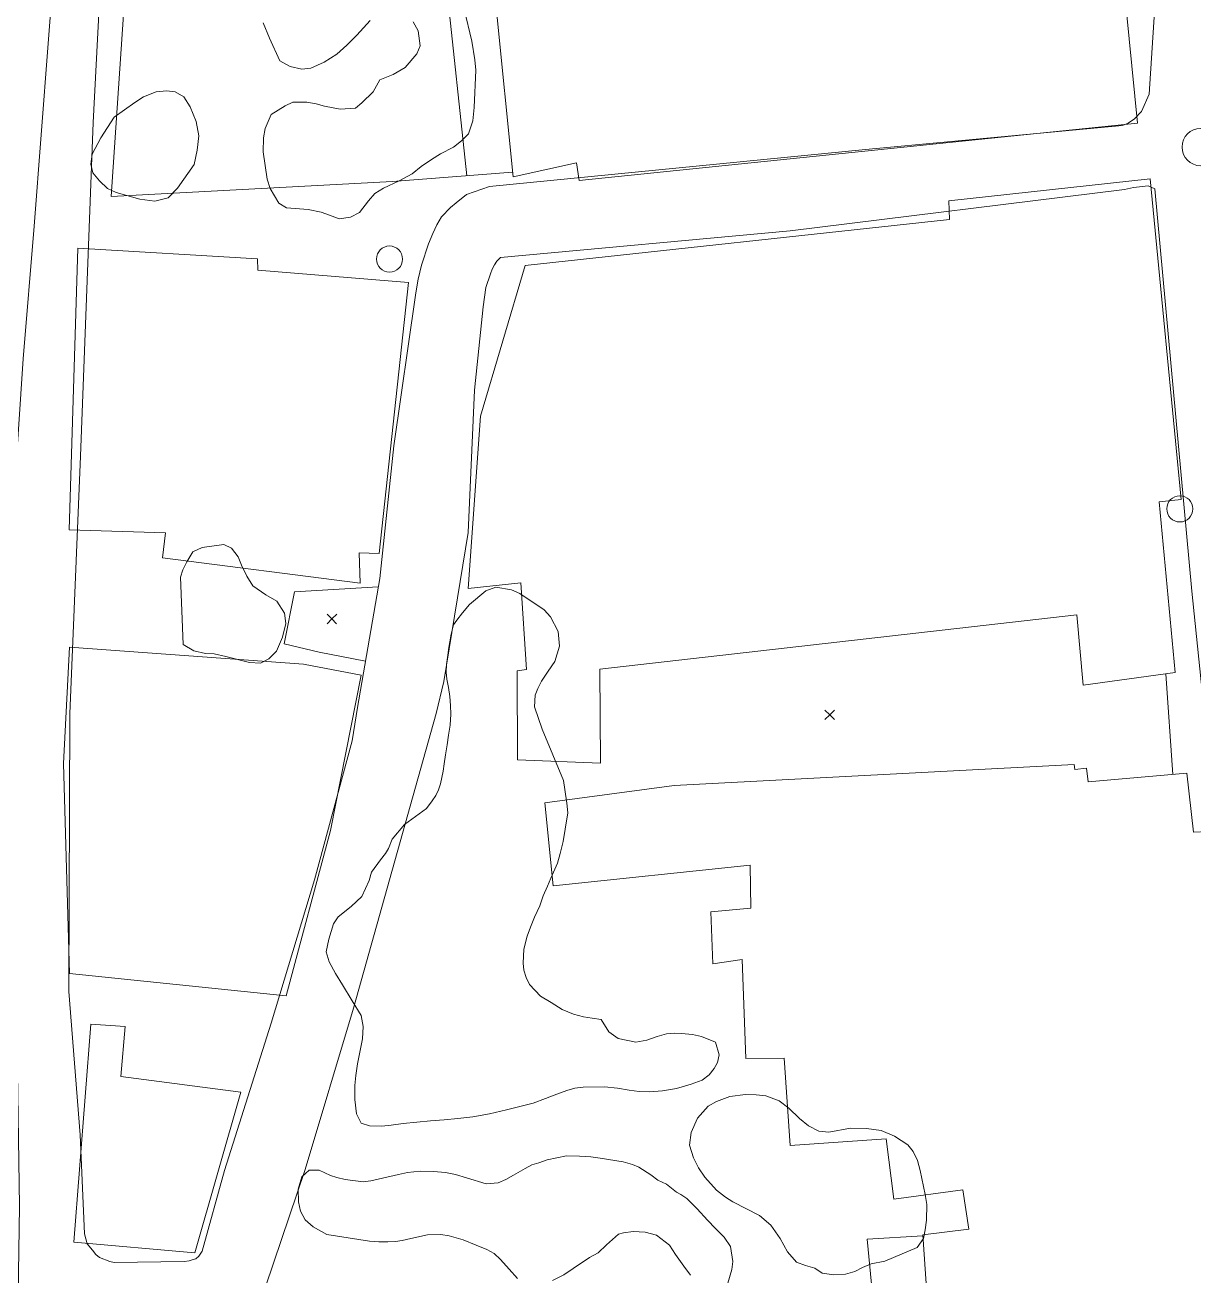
# Model space of a CAD drawing. Header units: metres. Extents: x 4652992 to 4879070, y 2074171 to 2309877.
# Drawn here: x 4654146.3 to 4654215.2, y 2308172.4 to 2308246.1 of the extents above; entities that cross this region are included whole.
import ezdxf

# ---------------------------------------------------------------- set-up
doc = ezdxf.new("R2010")
doc.units = ezdxf.units.M
doc.header["$MEASUREMENT"] = 0
for name, color, linetype, lineweight in [('Level 18', 5, 'Continuous', 0), ('Level 30', 5, 'Continuous', 0), ('Level 35', 4, 'Continuous', 0), ('Level 38', 3, 'Continuous', 0), ('Level 40', 1, 'Continuous', 0), ('Level 45', 9, 'Continuous', 0), ('Level 61', 4, 'Continuous', 0), ('Level 62', 4, 'Continuous', 0), ('Level 63', 3, 'Continuous', 0)]:
    doc.layers.add(name, color=color, linetype=linetype, lineweight=lineweight)

# ---------------------------------------------------------------- blocks, each defined once
blk = doc.blocks.new('AL_1')
at = {"layer": 'Level 45'}
blk.add_circle((0.000021, 0.000013, 0.00003), 1.100002, dxfattribs=at)
blk = doc.blocks.new('POSTE_1')
at = {"layer": 'Level 61'}
blk.add_circle((-0.000047, -0.000019, -0.000024), 0.770001, dxfattribs=at)
blk = doc.blocks.new('COTA_8')
at = {"layer": 'Level 63', "ltscale": 0.2}
for p, q in [((-0.000045, 0.000125, -0.000135), (-1.419567, -1.408332, -0.000135)), ((-1.408502, 1.419647, -0.000135), (-0.000045, 0.000125, -0.000135)), ((1.419477, 1.408582, -0.000135), (-0.000045, 0.000125, -0.000135)), ((-0.000045, 0.000125, -0.000135), (1.408412, -1.419397, -0.000135))]:
    blk.add_line(p, q, dxfattribs=at)
blk = doc.blocks.new('COTA_3')
at = {"layer": 'Level 63', "ltscale": 0.2}
for p, q in [((-1.408562, 1.419507, 0.00004), (-0.000105, -0.000015, 0.00004)), ((1.419417, 1.408442, 0.00004), (-0.000105, -0.000015, 0.00004)), ((-0.000105, -0.000015, 0.00004), (-1.419627, -1.408472, 0.00004)), ((-0.000105, -0.000015, 0.00004), (1.408352, -1.419537, 0.00004))]:
    blk.add_line(p, q, dxfattribs=at)

msp = doc.modelspace()

# ---------------------------------------------------------------- linework, layer by layer
at = {"layer": 'Level 18', "color": 30}
msp.add_line((4654150.703829, 2308247.176907, 1342.402974), (4654150.354172, 2308240.376026, 1342.20482), dxfattribs=at)
for points in [[(4654118.954749, 2308310.531441, 1332.059809), (4654125.247782, 2308307.050186, 1333.818579), (4654129.681727, 2308304.913751, 1335.216654), (4654130.369813, 2308304.668171, 1335.506654), (4654131.545005, 2308304.574257, 1336.040691), (4654136.297368, 2308304.40455, 1337.761036), (4654142.09392, 2308304.183866, 1339.439232), (4654146.622074, 2308303.839156, 1340.723207), (4654148.653117, 2308303.548342, 1341.353207), (4654152.066365, 2308302.795894, 1341.843207), (4654152.303053, 2308302.661151, 1341.793207), (4654152.426491, 2308302.542652, 1341.793207), (4654152.453088, 2308302.444628, 1341.793207), (4654152.513637, 2308302.208525, 1341.793207), (4654151.819725, 2308294.439576, 1342.143207), (4654151.125073, 2308284.499366, 1342.773207), (4654150.124685, 2308273.253187, 1343.123207), (4654149.161083, 2308261.806729, 1342.783207), (4654148.105255, 2308250.44137, 1342.463207), (4654146.86645, 2308234.263661, 1341.953207)], [(4654212.605762, 2308242.042599, 1355.094882), (4654212.914548, 2308246.903281, 1354.754882)], [(4654212.605762, 2308242.042599, 1355.094882), (4654212.147417, 2308241.034362, 1355.284882), (4654211.723726, 2308240.604069, 1355.254882), (4654211.369157, 2308240.336866, 1355.224882), (4654211.018182, 2308240.207475, 1355.144882), (4654195.870512, 2308238.795535, 1353.684882), (4654173.709062, 2308236.610963, 1350.664882), (4654172.364802, 2308236.127559, 1350.454882), (4654171.756082, 2308235.642189, 1350.344882), (4654171.408819, 2308235.373515, 1350.274882), (4654170.883731, 2308234.809723, 1350.224882), (4654170.612034, 2308234.34111, 1350.154882), (4654170.3785, 2308233.834022, 1350.084882), (4654170.111931, 2308233.233537, 1350.024882), (4654169.695899, 2308231.97049, 1349.944882), (4654169.515256, 2308231.144889, 1349.874882), (4654169.390761, 2308230.454207, 1349.754882), (4654169.349882, 2308230.200766, 1349.574882), (4654168.066618, 2308221.308301, 1348.264882), (4654167.241262, 2308213.501126, 1347.044882), (4654165.937569, 2308205.89038, 1345.994882), (4654165.615981, 2308203.93102, 1345.474882), (4654163.400677, 2308195.718914, 1344.094882), (4654160.839307, 2308187.28407, 1342.584882), (4654158.083866, 2308178.588168, 1340.894882), (4654156.777245, 2308173.836407, 1340.174882), (4654156.584723, 2308173.549156, 1339.994882), (4654156.407239, 2308173.383001, 1339.964882), (4654156.187236, 2308173.31843, 1339.944882), (4654156.015966, 2308173.267378, 1339.904882), (4654155.723162, 2308173.225131, 1339.854882), (4654151.591807, 2308173.159772, 1338.914882), (4654151.340915, 2308173.217729, 1338.854882), (4654150.732637, 2308173.463542, 1338.824882), (4654150.517642, 2308173.630663, 1338.764882), (4654150.30465, 2308173.890461, 1338.744882), (4654149.9986, 2308174.269714, 1338.704882), (4654149.841353, 2308174.867399, 1338.664882), (4654149.582688, 2308180.699759, 1338.880141), (4654148.913243, 2308189.148642, 1339.260141), (4654148.971021, 2308205.512564, 1340.063566), (4654149.602106, 2308220.71587, 1341.11592), (4654150.354172, 2308240.376026, 1342.20482)], [(4654171.015474, 2308207.42051, 1346.416456), (4654172.46127, 2308216.200941, 1347.679691), (4654172.836186, 2308224.593098, 1348.98954), (4654173.345897, 2308229.505239, 1350.257281), (4654173.496843, 2308230.645602, 1350.377281), (4654173.770456, 2308231.449198, 1350.437281), (4654173.868499, 2308231.726097, 1350.437281), (4654174.011246, 2308231.994033, 1350.437281), (4654174.142763, 2308232.201786, 1350.437281), (4654174.369301, 2308232.421701, 1350.457281), (4654191.441156, 2308233.982796, 1352.943548), (4654211.151973, 2308236.428634, 1355.214879), (4654211.668113, 2308236.54365, 1355.214879), (4654212.535401, 2308236.635075, 1355.394879), (4654212.938596, 2308236.476179, 1355.434879), (4654215.117251, 2308212.75174, 1356.574879), (4654220.114336, 2308164.096012, 1358.194879), (4654220.020485, 2308163.765445, 1358.174879), (4654219.75809, 2308163.575013, 1358.134879), (4654219.567357, 2308163.522119, 1358.094879), (4654197.095985, 2308161.131766, 1353.874879)], [(4654146.86694, 2308234.270055, 1341.91), (4654146.218154, 2308226.439216, 1341.28), (4654145.700526, 2308218.445938, 1341.045), (4654145.182073, 2308205.904582, 1340.115), (4654145.516068, 2308196.449108, 1339.525), (4654145.855669, 2308187.023752, 1338.945), (4654146.004177, 2308176.488598, 1338.415), (4654145.831143, 2308164.682384, 1337.755), (4654146.176151, 2308158.731685, 1337.485), (4654146.25748, 2308158.504467, 1337.465), (4654150.16238, 2308153.166799, 1337.145), (4654150.584825, 2308152.738308, 1337.055), (4654151.200623, 2308152.559989, 1337.005), (4654152.524835, 2308152.161323, 1336.855), (4654152.649085, 2308152.0817, 1336.755), (4654158.256617, 2308143.231038, 1334.425), (4654166.415421, 2308132.313791, 1331.495), (4654173.872918, 2308122.568364, 1328.635), (4654179.963248, 2308114.526798, 1326.315), (4654183.608152, 2308109.577192, 1325.075), (4654190.501952, 2308101.452406, 1323.005), (4654192.884476, 2308098.271537, 1322.095)], [(4654196.605306, 2308097.908911, 1322.067716), (4654193.875765, 2308102.041035, 1322.880392), (4654188.430667, 2308109.178461, 1324.781597), (4654182.34652, 2308117.263973, 1326.685258), (4654177.753111, 2308123.588468, 1328.570856), (4654172.709438, 2308130.221743, 1330.297282), (4654166.589372, 2308138.713972, 1332.566669), (4654161.236331, 2308146.284898, 1334.922023), (4654157.24233, 2308153.504584, 1336.846456), (4654156.728686, 2308154.750902, 1336.946456), (4654156.269951, 2308157.689328, 1337.486456), (4654156.309582, 2308158.023402, 1337.556456), (4654159.587236, 2308169.004083, 1339.736456), (4654162.846048, 2308178.651649, 1341.416456), (4654165.699108, 2308188.154874, 1343.296456), (4654170.569659, 2308205.541835, 1346.276456), (4654171.015474, 2308207.42051, 1346.416456)]]:
    msp.add_polyline3d(points, dxfattribs=at)
at = {"layer": 'Level 30', "color": 1}
for points in [[(4654210.127158, 2308258.467553, 1362.07), (4654211.916371, 2308240.336495, 1361.86)], [(4654211.916371, 2308240.336495, 1361.86), (4654178.997158, 2308236.954272, 1358.72), (4654178.840412, 2308238.009484, 1358.78), (4654175.101058, 2308237.167382, 1353.79), (4654174.108503, 2308247.161404, 1353.76)], [(4654214.126899, 2308207.954285, 1359.34), (4654208.7011, 2308207.207213, 1359.35), (4654208.324864, 2308211.352714, 1359.28), (4654180.217038, 2308208.14817, 1357.44), (4654180.249221, 2308202.598759, 1357.26), (4654175.359162, 2308202.807047, 1356.37), (4654175.337368, 2308208.058239, 1356.77), (4654175.89263, 2308208.136472, 1356.86), (4654175.564264, 2308213.236673, 1361.64), (4654172.460006, 2308212.896232, 1361.79), (4654173.186226, 2308223.069264, 1363.89), (4654175.812219, 2308231.956914, 1363.96), (4654200.831121, 2308234.666074, 1364.4), (4654200.791623, 2308235.752228, 1361.52), (4654212.664821, 2308237.056242, 1361.36), (4654214.482037, 2308218.148744, 1361.16), (4654213.186673, 2308218.006648, 1360.46), (4654214.126899, 2308207.954285, 1359.34)], [(4654166.097259, 2308213.21808, 1348.75), (4654154.438623, 2308214.715138, 1347.25), (4654154.606466, 2308216.183422, 1350.03), (4654148.941156, 2308216.3727, 1350.07), (4654149.440876, 2308232.963615, 1350.41), (4654160.035062, 2308232.345356, 1351.33), (4654160.047991, 2308231.67699, 1351.41), (4654168.929087, 2308230.937061, 1351.63), (4654167.208064, 2308214.962153, 1350.73), (4654166.034093, 2308215.011292, 1350.99), (4654166.097259, 2308213.21808, 1348.75)], [(4654161.718024, 2308188.887767, 1351.43), (4654148.964711, 2308190.20133, 1351.41), (4654148.598231, 2308202.583838, 1350.39), (4654148.948815, 2308209.450164, 1347.57), (4654162.742347, 2308208.439376, 1349.89), (4654166.157078, 2308207.802462, 1348.85), (4654164.331953, 2308198.645525, 1351.09), (4654161.718024, 2308188.887767, 1351.43)], [(4654199.737784, 2308167.891887, 1360.63), (4654199.2619, 2308174.793934, 1360.71), (4654201.959814, 2308175.133225, 1359.19), (4654201.614037, 2308177.456322, 1359.03), (4654197.541586, 2308176.911181, 1357.1), (4654197.09563, 2308180.463924, 1360.26), (4654191.433862, 2308180.07145, 1359.71), (4654191.076102, 2308185.214346, 1359.67), (4654188.827941, 2308185.198297, 1359.67), (4654188.601813, 2308191.028601, 1358.56), (4654186.884617, 2308190.78612, 1355.22), (4654186.769145, 2308193.844502, 1355.2), (4654189.113571, 2308194.051658, 1359.33), (4654189.076284, 2308196.58351, 1359.23), (4654177.475911, 2308195.365595, 1357.6), (4654176.969084, 2308200.275356, 1357.19), (4654184.600818, 2308201.295501, 1358.81), (4654208.168409, 2308202.53098, 1359.45), (4654208.224895, 2308202.241696, 1359.49), (4654208.903029, 2308202.316396, 1359.44), (4654209.000397, 2308201.500531, 1359.49), (4654214.826364, 2308202.010418, 1359.57), (4654215.207157, 2308198.545842, 1361.28), (4654216.049128, 2308198.580252, 1361.02)], [(4654156.340878, 2308173.73743, 1343.43), (4654149.207735, 2308174.375286, 1343.89), (4654150.204854, 2308187.228102, 1341.39), (4654152.236998, 2308187.08464, 1341.51), (4654151.990173, 2308184.130288, 1344.39), (4654159.055324, 2308183.211858, 1343.61), (4654156.340878, 2308173.73743, 1343.43)]]:
    msp.add_polyline3d(points, dxfattribs=at)
at = {"layer": 'Level 35'}
msp.add_polyline3d([(4654175.07381, 2308237.441739, 1353.789176), (4654167.992324, 2308236.896902, 1351.559176), (4654151.409658, 2308236.024863, 1345.359176), (4654152.67577, 2308254.577543, 1347.239176), (4654154.690649, 2308254.651364, 1347.209176)], dxfattribs=at)
at = {"layer": 'Level 38'}
msp.add_line((4654213.991825, 2308201.93738, 1359.55854), (4654213.572559, 2308207.877959, 1359.341022), dxfattribs=at)
at = {"layer": 'Level 40', "color": 3}
for points in [[(4654172.229129, 2308247.059983, 1354.110038), (4654172.671311, 2308245.181953, 1354.130038), (4654172.856673, 2308244.068942, 1354.130038), (4654172.902196, 2308243.469423, 1354.110038), (4654172.817188, 2308241.263721, 1354.050038), (4654172.732858, 2308240.47977, 1353.970038), (4654172.469212, 2308239.718446, 1353.910038), (4654172.062365, 2308239.30493, 1353.850038), (4654171.585021, 2308238.921383, 1353.790038), (4654170.83126, 2308238.535528, 1353.670038), (4654170.286397, 2308238.19645, 1353.590038), (4654169.694279, 2308237.776562, 1353.510038), (4654169.163918, 2308237.358798, 1353.410038), (4654168.389508, 2308236.947037, 1353.310038), (4654167.456239, 2308236.508218, 1353.230038), (4654166.961416, 2308236.188857, 1353.190038), (4654166.583958, 2308235.769153, 1353.090038), (4654166.044088, 2308235.081114, 1352.870038), (4654165.511134, 2308234.800034, 1352.810038), (4654164.861007, 2308234.69489, 1352.850038), (4654164.279361, 2308234.923238, 1352.870038), (4654163.794624, 2308235.10093, 1352.810038), (4654163.027515, 2308235.247314, 1352.810038), (4654161.745702, 2308235.3508, 1352.810038), (4654161.296502, 2308235.626895, 1352.790038), (4654160.784107, 2308236.491104, 1352.690038), (4654160.60316, 2308237.028377, 1352.670038), (4654160.369106, 2308238.650815, 1352.490038), (4654160.385917, 2308239.479235, 1352.490038), (4654160.484365, 2308240.033315, 1352.430038), (4654160.836372, 2308240.851668, 1352.390038), (4654161.661014, 2308241.358738, 1352.370038), (4654162.120301, 2308241.579695, 1352.370038), (4654162.949551, 2308241.586619, 1352.370038), (4654163.49326, 2308241.472144, 1352.370038), (4654163.98693, 2308241.337952, 1352.390038), (4654164.918659, 2308241.172034, 1352.550038), (4654165.818599, 2308241.224581, 1352.650038), (4654166.189909, 2308241.539694, 1352.810038), (4654166.859055, 2308242.185389, 1352.870038), (4654167.249, 2308242.889868, 1353.010038), (4654168.034935, 2308243.208442, 1353.250038), (4654168.747589, 2308243.618079, 1353.290038), (4654169.434792, 2308244.426363, 1353.330038), (4654169.624194, 2308244.900788, 1353.330038), (4654169.500012, 2308245.789146, 1353.250038), (4654169.210247, 2308246.319077, 1353.210038)], [(4654160.747836, 2308245.347762, 1351.950038), (4654160.367887, 2308246.259717, 1351.870038)], [(4654166.681581, 2308246.397678, 1352.810038), (4654165.891322, 2308245.535458, 1352.530038), (4654165.307559, 2308244.932293, 1352.410038), (4654164.723989, 2308244.404719, 1352.310038), (4654163.967059, 2308243.928772, 1352.250038), (4654163.189863, 2308243.578104, 1352.190038), (4654162.642792, 2308243.526895, 1352.130038), (4654161.969807, 2308243.683715, 1352.070038), (4654161.361941, 2308244.008343, 1352.030038), (4654160.747836, 2308245.347762, 1351.950038)], [(4654155.314742, 2308236.508158, 1348.270038), (4654154.769302, 2308235.942304, 1348.210038), (4654153.992491, 2308235.74282, 1348.070038), (4654153.110609, 2308235.852863, 1347.930038), (4654151.706052, 2308236.25447, 1347.710038), (4654151.200857, 2308236.481849, 1347.590038), (4654150.72563, 2308236.929815, 1347.530038), (4654150.332808, 2308237.405812, 1347.410038), (4654150.207664, 2308237.916209, 1347.330038), (4654150.297372, 2308238.502383, 1347.330038), (4654150.802667, 2308239.469979, 1347.330038), (4654151.590911, 2308240.69566, 1347.330038), (4654152.810491, 2308241.558248, 1347.430038), (4654153.322987, 2308241.889014, 1347.510038), (4654154.058883, 2308242.187871, 1347.630038), (4654154.682406, 2308242.23811, 1347.790038), (4654155.176268, 2308242.17951, 1347.970038), (4654155.698942, 2308241.887945, 1348.230038), (4654156.070921, 2308241.310452, 1348.470038), (4654156.412741, 2308240.436777, 1348.570038), (4654156.575246, 2308239.58573, 1348.570038), (4654156.479005, 2308238.74378, 1348.570038), (4654156.306314, 2308237.902801, 1348.570038), (4654155.314742, 2308236.508158, 1348.270038)], [(4654155.49686, 2308213.57231, 1348.548935), (4654155.639061, 2308214.006372, 1349.028935), (4654155.865907, 2308214.485124, 1349.068935), (4654156.232632, 2308215.05916, 1349.068935), (4654156.784614, 2308215.318447, 1349.308935), (4654158.053575, 2308215.495498, 1349.448935), (4654158.501914, 2308215.282143, 1349.368935), (4654158.894666, 2308214.771542, 1349.308935), (4654159.093469, 2308214.284452, 1349.268935), (4654159.414311, 2308213.634083, 1349.268935), (4654159.766536, 2308213.069937, 1348.988935), (4654160.520556, 2308212.53308, 1348.908935), (4654161.181947, 2308212.153599, 1348.808935), (4654161.62958, 2308211.44694, 1348.808935), (4654161.715136, 2308210.843799, 1348.828935), (4654161.518157, 2308210.035229, 1348.868935), (4654161.165785, 2308209.211589, 1348.908935), (4654160.715578, 2308208.762251, 1348.928935), (4654160.207712, 2308208.494109, 1348.948935), (4654159.561482, 2308208.546724, 1348.948935), (4654158.178363, 2308208.901453, 1348.808935), (4654157.489987, 2308209.055049, 1348.688935), (4654156.976106, 2308209.081097, 1348.508935), (4654156.284951, 2308209.219831, 1348.288935), (4654155.652971, 2308209.593409, 1348.328935), (4654155.49686, 2308213.57231, 1348.548935)], [(4654165.621649, 2308188.603803, 1352.708935), (4654165.05453, 2308189.545572, 1352.348935), (4654164.64178, 2308190.200439, 1352.148935), (4654164.266096, 2308190.893058, 1352.068935), (4654164.080732, 2308191.48733, 1351.988935), (4654164.23616, 2308192.224168, 1352.028935), (4654164.513847, 2308193.132278, 1352.028935), (4654164.800962, 2308193.541582, 1352.048935), (4654165.560539, 2308194.157432, 1352.228935), (4654166.193977, 2308194.73831, 1352.428935), (4654166.614952, 2308195.693016, 1352.608935), (4654166.766519, 2308196.174639, 1352.688935), (4654167.281003, 2308196.914863, 1352.968935), (4654167.574206, 2308197.277773, 1353.228935), (4654167.764509, 2308197.570941, 1353.668935), (4654167.973057, 2308198.116444, 1353.708935), (4654168.693341, 2308198.996151, 1353.848935), (4654169.993422, 2308199.940444, 1354.168935), (4654170.331987, 2308200.384619, 1354.628935), (4654170.542206, 2308200.703915, 1355.128935), (4654170.70927, 2308201.031853, 1355.708935), (4654170.821563, 2308201.385819, 1356.268935), (4654170.979756, 2308202.137161, 1355.648935), (4654171.048339, 2308202.57517, 1355.148935), (4654171.116364, 2308203.088582, 1354.908935), (4654171.215368, 2308203.686139, 1355.188935), (4654171.294456, 2308204.257567, 1355.688935), (4654171.393459, 2308204.855124, 1356.628935), (4654171.426071, 2308205.496092, 1357.488935), (4654171.405025, 2308206.012284, 1357.668935), (4654171.383978, 2308206.528475, 1357.668935), (4654171.291009, 2308207.05907, 1357.668935), (4654171.206893, 2308207.557775, 1357.728935), (4654171.166487, 2308207.972436, 1358.268935), (4654171.177531, 2308208.421968, 1359.128935), (4654171.251088, 2308208.964388, 1360.328935), (4654171.322436, 2308209.416902, 1360.568935), (4654171.460157, 2308210.217519, 1360.568935), (4654171.594018, 2308210.762921, 1361.208935), (4654171.781555, 2308211.041585, 1361.648935), (4654172.117354, 2308211.471255, 1361.828935), (4654172.538904, 2308211.959043, 1361.948935), (4654173.500959, 2308212.775275, 1362.048935), (4654174.094027, 2308212.987784, 1362.048935), (4654175.003015, 2308212.820806, 1361.988935), (4654175.501498, 2308212.615572, 1361.968935), (4654176.930572, 2308211.651767, 1361.948935), (4654177.315649, 2308211.243372, 1361.908935), (4654177.761603, 2308210.371041, 1361.868935), (4654177.836884, 2308209.51271, 1361.728935), (4654177.573581, 2308208.60172, 1361.588935), (4654177.166972, 2308208.035649, 1361.408935), (4654176.769217, 2308207.437688, 1361.088935), (4654176.568409, 2308207.0111, 1360.748935), (4654176.404666, 2308206.622264, 1360.108935), (4654176.375376, 2308205.920398, 1359.968935), (4654176.827436, 2308204.610159, 1359.988935), (4654178.07348, 2308201.589928, 1359.628935), (4654178.163684, 2308201.044829, 1359.508935), (4654178.264411, 2308200.241634, 1359.388935), (4654178.337465, 2308199.684912, 1359.208935), (4654178.180941, 2308198.707363, 1359.168935), (4654178.057048, 2308197.979268, 1359.048935), (4654177.878382, 2308197.277199, 1358.908935), (4654177.724606, 2308196.70567, 1358.728935), (4654177.331843, 2308195.820605, 1358.648935), (4654177.137122, 2308195.347624, 1358.648935), (4654176.879889, 2308194.781755, 1358.448935), (4654176.677429, 2308194.189858, 1357.968935), (4654176.372068, 2308193.52822, 1357.548935), (4654176.123689, 2308192.930462, 1357.028935), (4654175.935056, 2308192.411087, 1356.428935), (4654175.742562, 2308191.636497, 1356.208935), (4654175.691148, 2308190.818597, 1356.128935), (4654175.731554, 2308190.403936, 1355.608935), (4654175.872651, 2308189.96911, 1355.088935), (4654176.062433, 2308189.55465, 1354.568935), (4654176.72525, 2308188.87982, 1354.348935), (4654177.339922, 2308188.500737, 1354.348935), (4654177.992216, 2308188.084002, 1354.388935), (4654178.655016, 2308187.800687, 1354.148935), (4654179.253633, 2308187.650691, 1353.968935), (4654179.759855, 2308187.564372, 1353.888935), (4654180.300378, 2308187.5013, 1353.828935), (4654180.756838, 2308186.762388, 1354.128935), (4654181.296822, 2308186.383204, 1354.288935), (4654182.329739, 2308186.161291, 1354.468935), (4654182.992521, 2308186.269491, 1354.548935), (4654183.602739, 2308186.493625, 1354.748935), (4654184.155976, 2308186.653878, 1355.128935), (4654184.612401, 2308186.697997, 1355.628935), (4654185.040613, 2308186.672475, 1355.988935), (4654185.684593, 2308186.603743, 1356.088935), (4654186.202434, 2308186.500038, 1356.128935), (4654187.035082, 2308186.167651, 1356.128935), (4654187.250328, 2308185.416813, 1356.128935), (4654187.16183, 2308184.952676, 1355.888935), (4654186.960465, 2308184.601491, 1355.408935), (4654186.664497, 2308184.224076, 1355.028935), (4654186.247365, 2308183.916101, 1354.608935), (4654185.605612, 2308183.683224, 1354.188935), (4654184.73703, 2308183.435541, 1353.888935), (4654183.919341, 2308183.298131, 1353.708935), (4654183.129864, 2308183.230361, 1353.688935), (4654182.535126, 2308183.244058, 1353.688935), (4654181.937065, 2308183.318652, 1353.688935), (4654181.258229, 2308183.439539, 1353.628935), (4654180.496408, 2308183.516813, 1353.348935), (4654179.238331, 2308183.497712, 1352.988935), (4654178.735988, 2308183.447731, 1352.768935), (4654178.274589, 2308183.299201, 1352.368935), (4654177.684286, 2308183.101196, 1352.108935), (4654177.005468, 2308182.830568, 1352.028935), (4654176.283496, 2308182.568582, 1352.028935), (4654175.575352, 2308182.379118, 1352.028935), (4654174.7123, 2308182.160443, 1351.928935), (4654173.711492, 2308181.924182, 1351.568935), (4654172.724512, 2308181.760441, 1351.288935), (4654171.85205, 2308181.649058, 1350.988935), (4654171.048189, 2308181.584169, 1350.648935), (4654170.244328, 2308181.51928, 1350.388935), (4654168.631075, 2308181.360494, 1350.368935), (4654167.910755, 2308181.263816, 1350.288935), (4654167.362493, 2308181.207973, 1349.848935), (4654166.635528, 2308181.233092, 1349.608935), (4654166.140368, 2308181.377428, 1349.588935), (4654165.874785, 2308181.942591, 1349.728935), (4654165.779589, 2308182.774794, 1349.808935), (4654165.773466, 2308183.604217, 1349.948935), (4654165.82655, 2308184.195911, 1350.008935), (4654165.927763, 2308184.883374, 1350.108935), (4654166.221469, 2308186.345427, 1350.388935), (4654166.27344, 2308187.087926, 1350.568935), (4654166.142291, 2308187.731573, 1350.768935), (4654165.621649, 2308188.603803, 1352.708935)], [(4654197.00956, 2308173.237939, 1361.728935), (4654196.217875, 2308173.080263, 1361.488935), (4654195.70226, 2308172.882358, 1361.448935), (4654195.253037, 2308172.641042, 1361.428935), (4654194.6998, 2308172.480788, 1361.208935), (4654194.019311, 2308172.436367, 1360.948935), (4654193.323325, 2308172.54563, 1360.488935), (4654192.884589, 2308172.829248, 1360.448935), (4654192.334657, 2308172.999611, 1360.448935), (4654191.819024, 2308173.193222, 1360.288935), (4654191.27737, 2308173.798613, 1360.208935), (4654190.846357, 2308174.592661, 1360.148935), (4654190.291971, 2308175.366241, 1360.088935), (4654189.624179, 2308175.93666, 1360.068935), (4654188.061227, 2308176.746578, 1360.088935), (4654187.63411, 2308177.012811, 1360.108935), (4654187.085273, 2308177.423885, 1360.228935), (4654186.413045, 2308178.206007, 1360.248935), (4654186.02409, 2308178.750702, 1360.248935), (4654185.732503, 2308179.33613, 1360.248935), (4654185.502872, 2308180.089848, 1360.248935), (4654185.600762, 2308180.838209, 1360.348935), (4654185.968079, 2308181.668137, 1360.428935), (4654186.612023, 2308182.382435, 1360.608935), (4654187.098312, 2308182.661503, 1360.728935), (4654187.886118, 2308182.955479, 1360.908935), (4654188.804499, 2308183.072724, 1361.108935), (4654189.428006, 2308183.053266, 1361.088935), (4654190.000063, 2308182.998938, 1361.068935), (4654190.780704, 2308182.707081, 1361.188935), (4654191.367163, 2308182.258357, 1361.468935), (4654191.986271, 2308181.667571, 1361.748935), (4654192.515192, 2308181.230369, 1361.968935), (4654193.126542, 2308180.912184, 1362.368935), (4654193.712983, 2308180.854974, 1362.608935), (4654194.995394, 2308181.080016, 1363.308935), (4654195.934803, 2308181.072585, 1363.308935), (4654196.806168, 2308180.943258, 1363.268935), (4654197.581278, 2308180.622393, 1363.188935), (4654198.377974, 2308180.10145, 1363.148935), (4654198.693894, 2308179.721963, 1363.028935), (4654198.933474, 2308179.177066, 1363.008935), (4654199.104453, 2308178.585674, 1362.988935), (4654199.402163, 2308177.170823, 1362.968935), (4654199.486836, 2308176.596715, 1362.908935), (4654199.4736, 2308175.665762, 1362.848935), (4654199.394512, 2308175.094333, 1362.808935), (4654199.297718, 2308174.586683, 1362.668935), (4654198.925409, 2308174.043859, 1362.528935), (4654197.00956, 2308173.237939, 1361.728935)], [(4654164.129071, 2308174.823359, 1346.088935), (4654163.318547, 2308175.271781, 1345.808935), (4654162.844398, 2308175.682956, 1345.588935), (4654162.567753, 2308176.190101, 1345.448935), (4654162.44878, 2308176.740962, 1345.408935), (4654162.426063, 2308177.483359, 1345.348935), (4654162.641795, 2308178.223179, 1345.328935), (4654163.07552, 2308178.61818, 1345.448935), (4654163.670259, 2308178.604484, 1345.808935), (4654164.341912, 2308178.289279, 1346.288935), (4654164.707612, 2308178.170869, 1346.608935), (4654165.208303, 2308178.055541, 1346.888935), (4654166.272198, 2308177.917774, 1347.408935), (4654166.717004, 2308177.979278, 1347.668935), (4654168.342971, 2308178.36139, 1348.748935), (4654168.870762, 2308178.466507, 1349.108935), (4654169.617085, 2308178.542919, 1349.248935), (4654170.407118, 2308178.535286, 1349.248935), (4654171.128551, 2308178.481159, 1349.468935), (4654171.701165, 2308178.351428, 1349.688935), (4654172.366174, 2308178.15802, 1350.048935), (4654173.523577, 2308177.80577, 1351.428935), (4654174.221215, 2308177.861816, 1351.668935), (4654174.679292, 2308178.071243, 1351.668935), (4654175.128515, 2308178.312559, 1351.668935), (4654175.81784, 2308178.716606, 1352.308935), (4654176.215613, 2308178.923052, 1352.728935), (4654176.628327, 2308179.051214, 1353.288935), (4654177.106876, 2308179.211367, 1353.748935), (4654177.683351, 2308179.336851, 1354.208935), (4654178.25706, 2308179.447831, 1354.368935), (4654179.015559, 2308179.431455, 1354.248935), (4654179.68222, 2308179.403355, 1354.608935), (4654180.234361, 2308179.322898, 1355.048935), (4654181.597565, 2308179.110133, 1355.908935), (4654182.133113, 2308178.94265, 1356.168935), (4654182.507667, 2308178.792351, 1356.528935), (4654183.226352, 2308178.332204, 1356.988935), (4654183.630788, 2308178.025339, 1357.108935), (4654184.152508, 2308177.785335, 1357.088935), (4654184.736202, 2308177.322106, 1357.088935), (4654184.992914, 2308177.180348, 1357.728935), (4654185.350874, 2308176.943023, 1358.268935), (4654185.952831, 2308176.340613, 1358.288935), (4654186.555345, 2308175.662802, 1358.288935), (4654187.030051, 2308175.176225, 1358.228935), (4654187.545144, 2308174.666502, 1358.208935), (4654187.91695, 2308174.110183, 1358.108935), (4654188.047003, 2308173.225825, 1357.968935), (4654188.001658, 2308172.753046, 1357.808935), (4654187.757714, 2308171.943585, 1357.608935)], [(4654175.357283, 2308172.228436, 1350.428935), (4654174.879255, 2308172.775911, 1350.088935), (4654174.360839, 2308173.346532, 1349.988935), (4654173.996234, 2308173.705653, 1349.968935), (4654173.560821, 2308173.928373, 1349.768935), (4654172.924025, 2308174.191422, 1349.428935), (4654172.163299, 2308174.509406, 1349.148935), (4654171.340061, 2308174.734502, 1348.808935), (4654170.848223, 2308174.817941, 1348.288935), (4654170.067043, 2308174.793684, 1347.988935), (4654169.071766, 2308174.586431, 1347.988935), (4654168.569979, 2308174.461048, 1347.668935), (4654168.171093, 2308174.405407, 1347.308935), (4654167.720199, 2308174.390297, 1347.088935), (4654167.182999, 2308174.392471, 1346.908935), (4654166.636945, 2308174.426534, 1346.788935), (4654164.129071, 2308174.823359, 1346.088935)], [(4654185.565185, 2308172.42784, 1356.368935), (4654185.159079, 2308172.960912, 1355.848935), (4654184.674407, 2308173.630182, 1355.368935), (4654184.316986, 2308174.18362, 1355.228935), (4654183.562887, 2308174.771323, 1355.228935), (4654182.895113, 2308174.950228, 1355.208935), (4654182.17368, 2308175.004355, 1354.288935), (4654181.619886, 2308174.919503, 1353.628935), (4654181.318925, 2308174.829193, 1353.168935), (4654180.605268, 2308174.219205, 1352.768935), (4654180.10903, 2308173.731316, 1352.768935), (4654179.608356, 2308173.455128, 1352.768935), (4654178.650719, 2308172.81871, 1352.408935), (4654178.101918, 2308172.446754, 1351.968935), (4654177.423656, 2308172.100724, 1351.608935)]]:
    msp.add_polyline3d(points, dxfattribs=at)
at = {"layer": 'Level 62'}
for points in [[(4654172.368265, 2308237.233579, 1351.099176), (4654171.170851, 2308248.462958, 1351.289176), (4654170.642773, 2308248.368514, 1351.299176), (4654170.357198, 2308251.391228, 1351.209176), (4654172.137187, 2308251.652399, 1351.249176)], [(4654166.404424, 2308208.615806, 1346.370889), (4654163.66628, 2308209.142259, 1347.060889), (4654161.612773, 2308209.639769, 1346.950889), (4654162.219877, 2308212.711011, 1346.980889), (4654167.154278, 2308212.99333, 1346.974825)], [(4654195.097207, 2308167.093592, 1354.25), (4654194.868711, 2308169.121659, 1354.51), (4654196.482312, 2308169.237498, 1354.65), (4654195.978665, 2308174.543817, 1355.09), (4654199.265837, 2308174.736832, 1355.15)]]:
    msp.add_polyline3d(points, dxfattribs=at)

# ---------------------------------------------------------------- block references
at = {"layer": 'Level 45'}
msp.add_blockref('AL_1', (4654215.63405, 2308238.92895, 1355.25005), dxfattribs=at)
at = {"layer": 'Level 61'}
for p in [(4654167.82075, 2308232.32765, 1349.00165), (4654214.40535, 2308217.59785, 1356.48915)]:
    msp.add_blockref('POSTE_1', p, dxfattribs=at)
at = {"layer": 'Level 63', "ltscale": 0.2, "xscale": 0.2, "yscale": 0.2, "zscale": 0.2}
for name, p in [('COTA_8', (4654164.42255, 2308211.10895, 1347.14485)), ('COTA_3', (4654193.7662, 2308205.45625, 1355.87015))]:
    msp.add_blockref(name, p, dxfattribs=at)

doc.saveas('drawing.dxf')
